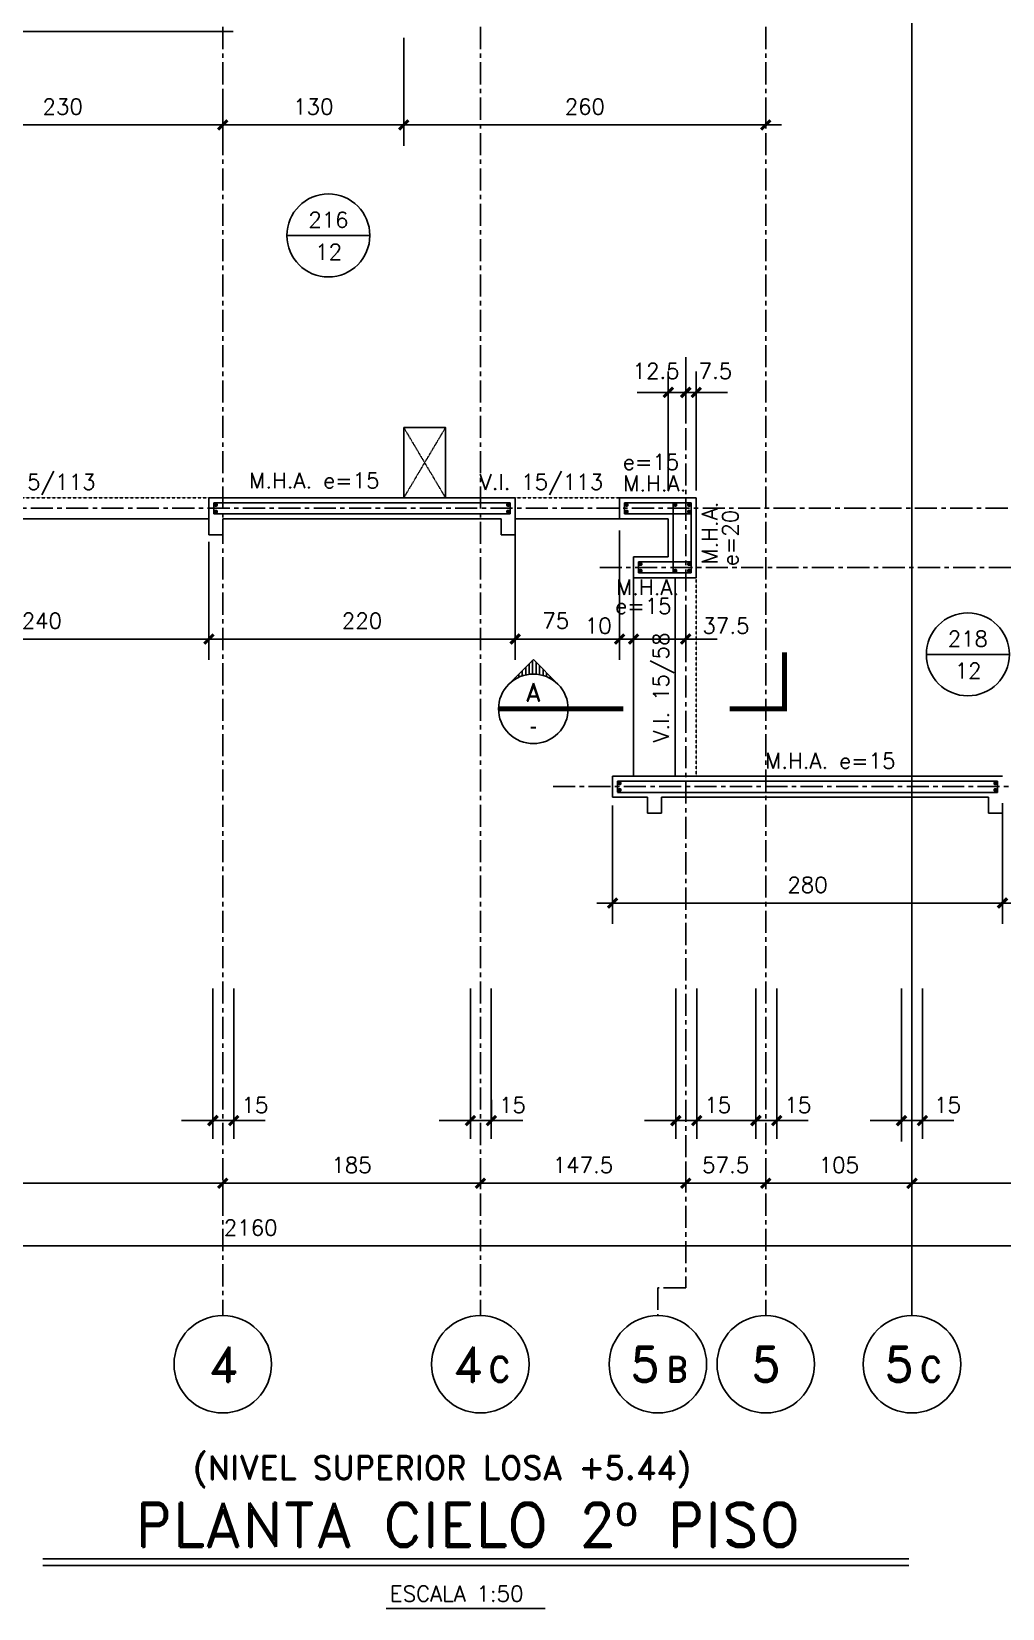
# Model space of a CAD drawing. Header units: millimetres. Extents: x -656237 to -652202, y 83238 to 86298.
# Drawn here: x -654922 to -654225, y 83238 to 84371 of the extents above; entities that cross this region are included whole.
import ezdxf
from ezdxf.enums import TextEntityAlignment as Align

# ---------------------------------------------------------------- set-up
doc = ezdxf.new("R2010")
doc.units = ezdxf.units.MM
doc.header["$LTSCALE"] = 0.5
for name, pattern in [('CENTER', [50.8, 31.75, -6.35, 6.35, -6.35]), ('DASHDOT', [1, 0.5, -0.25, 0, -0.25]), ('DASHED', [0.75, 0.5, -0.25])]:
    doc.linetypes.add(name, pattern=pattern)
for name, color, linetype in [('A-LINEA 015', 6, 'Continuous'), ('BORDE DE LOSAS', 3, 'Continuous'), ('CONTORNOS', 3, 'Continuous'), ('COTAS', 5, 'Continuous'), ('Cotas2', 1, 'Continuous'), ('EJES', 1, 'CENTER'), ('MALLA', 1, 'Continuous'), ('MUROS', 5, 'Continuous'), ('SEGMENTOS1', 2, 'DASHED'), ('TEXTOS1', 9, 'Continuous'), ('textos2', 2, 'Continuous'), ('VANOS', 8, 'DASHDOT'), ('VIGAS', 3, 'Continuous')]:
    doc.layers.add(name, color=color, linetype=linetype)
doc.styles.add('ROMAND', font='romand')
doc.styles.add('ROMANS', font='romans')
doc.styles.add('SIETE50', font='ROMAND.SHX', dxfattribs={"height": 31.5})
doc.styles.get("Standard").update_dxf_attribs({"font": 'techl___.ttf'})
doc.dimstyles.new('ING-50', dxfattribs={"dimscale": 5, "dimtxt": 2.25, "dimasz": 2.25, "dimexe": 3, "dimexo": 0, "dimgap": 1.5, "dimtad": 1, "dimdec": 1, "dimzin": 12, "dimdsep": 46, "dimtxsty": 'ROMANS', "dimblk1": 'TICK1', "dimblk2": 'TICK1', "dimsah": 1, "dimcen": 0.09, "dimclrd": 2, "dimclre": 1, "dimclrt": 3, "dimadec": 1, "dimazin": 3, "dimtfac": 1, "dimtdec": 1, "dimtix": 1, "dimtmove": 2, "dimatfit": 3, "dimfxl": 3, "dimtolj": 1, "dimtzin": 12, "dimarcsym": 0})

# ---------------------------------------------------------------- blocks, each defined once
blk = doc.blocks.new('EJE-1')
at = {"color": 3, "linetype": 'Continuous'}
blk.add_circle((0, 0), 35, dxfattribs=at)
at = {"color": 5, "linetype": 'Continuous', "style": 'ROMAND'}
blk.add_attdef('0', text='', height=25, dxfattribs=at).set_placement((0.2, 0), align=Align.MIDDLE)
blk = doc.blocks.new('eje-3')
at = {"color": 3, "linetype": 'Continuous'}
blk.add_circle((0, 0), 35, dxfattribs=at)
at = {"color": 5, "linetype": 'Continuous', "style": 'ROMAND'}
for height, p in [(25, (-9.2, 0)), (18, (13.7, -3.6))]:
    blk.add_attdef('0', text='', height=height, dxfattribs=at).set_placement(p, align=Align.MIDDLE)
blk = doc.blocks.new('TICK1')
at = {"color": 2}
for points in [[(0, 0), (-1, 0)], [(0, 0), (1, 0)]]:
    blk.add_lwpolyline(points, dxfattribs=at)
at = {"color": 2, "const_width": 0.2}
blk.add_lwpolyline([(-0.3, -0.3), (0.3, 0.3)], dxfattribs=at)
blk = doc.blocks.new('*D25')
at = {"layer": 'COTAS', "color": 1, "lineweight": -2}
for p, q in [((-654791.8, 83588.3), (-654791.8, 83603.3)), ((-654776.8, 83588.3), (-654776.8, 83603.3))]:
    blk.add_line(p, q, dxfattribs=at)
at = {"layer": 'COTAS', "color": 2, "lineweight": -2}
for p, q in [((-654803.1, 83588.3), (-654814.3, 83588.3)), ((-654791.8, 83588.3), (-654776.8, 83588.3)), ((-654765.6, 83588.3), (-654754.3, 83588.3))]:
    blk.add_line(p, q, dxfattribs=at)
at = {"layer": 'Defpoints', "color": 0}
for p in [(-654791.8, 83588.3), (-654776.8, 83588.3), (-654776.8, 83588.3)]:
    blk.add_point(p, dxfattribs=at)
at = {"layer": 'COTAS', "color": 2, "lineweight": -2, "xscale": 11.25, "yscale": 11.25, "zscale": 11.25}
blk.add_blockref('TICK1', (-654791.8, 83588.3), dxfattribs=at)
at = {"layer": 'COTAS', "color": 2, "lineweight": -2, "xscale": 11.25, "yscale": 11.25, "zscale": 11.25, "rotation": 180}
blk.add_blockref('TICK1', (-654776.8, 83588.3), dxfattribs=at)
at = {"layer": 'COTAS', "color": 3, "insert": (-654761.6, 83599.5), "char_height": 11.25, "attachment_point": 5, "style": 'ROMANS'}
blk.add_mtext('\\A1;15', dxfattribs=at)
blk = doc.blocks.new('*D28')
at = {"layer": 'COTAS', "color": 1, "lineweight": -2}
for p, q in [((-654452.2, 83543.3), (-654452.2, 83558.3)), ((-654394.7, 83543.3), (-654394.7, 83558.3))]:
    blk.add_line(p, q, dxfattribs=at)
at = {"layer": 'COTAS', "color": 2, "lineweight": -2}
blk.add_line((-654441, 83543.3), (-654406, 83543.3), dxfattribs=at)
at = {"layer": 'Defpoints', "color": 0}
for p in [(-654452.2, 83543.3), (-654394.7, 83543.3), (-654394.7, 83543.3)]:
    blk.add_point(p, dxfattribs=at)
at = {"layer": 'COTAS', "color": 2, "lineweight": -2, "xscale": 11.25, "yscale": 11.25, "zscale": 11.25, "rotation": 180}
blk.add_blockref('TICK1', (-654452.2, 83543.3), dxfattribs=at)
at = {"layer": 'COTAS', "color": 2, "lineweight": -2, "xscale": 11.25, "yscale": 11.25, "zscale": 11.25}
blk.add_blockref('TICK1', (-654394.7, 83543.3), dxfattribs=at)
at = {"layer": 'COTAS', "color": 3, "insert": (-654423.5, 83556.4), "char_height": 11.25, "attachment_point": 5, "style": 'ROMANS'}
blk.add_mtext('\\A1;57.5', dxfattribs=at)
blk = doc.blocks.new('*D30')
at = {"layer": 'COTAS', "color": 1, "lineweight": -2}
for p, q in [((-655844.7, 83498.3), (-655844.7, 83513.3)), ((-653684.7, 83498.3), (-653684.7, 83483.3))]:
    blk.add_line(p, q, dxfattribs=at)
at = {"layer": 'COTAS', "color": 2, "lineweight": -2}
blk.add_line((-655833.5, 83498.3), (-653696, 83498.3), dxfattribs=at)
at = {"layer": 'Defpoints', "color": 0}
for p in [(-655844.7, 83498.3), (-653684.7, 83498.3), (-653684.7, 83498.3)]:
    blk.add_point(p, dxfattribs=at)
at = {"layer": 'COTAS', "color": 2, "lineweight": -2, "xscale": 11.25, "yscale": 11.25, "zscale": 11.25, "rotation": 180}
blk.add_blockref('TICK1', (-655844.7, 83498.3), dxfattribs=at)
at = {"layer": 'COTAS', "color": 2, "lineweight": -2, "xscale": 11.25, "yscale": 11.25, "zscale": 11.25}
blk.add_blockref('TICK1', (-653684.7, 83498.3), dxfattribs=at)
at = {"layer": 'COTAS', "color": 3, "insert": (-654764.7, 83511.4), "char_height": 11.25, "attachment_point": 5, "style": 'ROMANS'}
blk.add_mtext('\\A1;2160', dxfattribs=at)
blk = doc.blocks.new('*D51')
at = {"layer": 'COTAS', "color": 1, "lineweight": -2}
for p, q in [((-654606.8, 83588.3), (-654606.8, 83603.3)), ((-654591.8, 83588.3), (-654591.8, 83603.3))]:
    blk.add_line(p, q, dxfattribs=at)
at = {"layer": 'COTAS', "color": 2, "lineweight": -2}
for p, q in [((-654618.1, 83588.3), (-654629.3, 83588.3)), ((-654606.8, 83588.3), (-654591.8, 83588.3)), ((-654580.6, 83588.3), (-654569.3, 83588.3))]:
    blk.add_line(p, q, dxfattribs=at)
at = {"layer": 'Defpoints', "color": 0}
for p in [(-654606.8, 83588.3), (-654591.8, 83588.3), (-654591.8, 83588.3)]:
    blk.add_point(p, dxfattribs=at)
at = {"layer": 'COTAS', "color": 2, "lineweight": -2, "xscale": 11.25, "yscale": 11.25, "zscale": 11.25}
blk.add_blockref('TICK1', (-654606.8, 83588.3), dxfattribs=at)
at = {"layer": 'COTAS', "color": 2, "lineweight": -2, "xscale": 11.25, "yscale": 11.25, "zscale": 11.25, "rotation": 180}
blk.add_blockref('TICK1', (-654591.8, 83588.3), dxfattribs=at)
at = {"layer": 'COTAS', "color": 3, "insert": (-654576.6, 83599.5), "char_height": 11.25, "attachment_point": 5, "style": 'ROMANS'}
blk.add_mtext('\\A1;15', dxfattribs=at)
blk = doc.blocks.new('*D52')
at = {"layer": 'COTAS', "color": 1, "lineweight": -2}
for p, q in [((-654599.7, 83543.3), (-654599.7, 83558.3)), ((-654784.7, 83543.3), (-654784.7, 83528.3))]:
    blk.add_line(p, q, dxfattribs=at)
at = {"layer": 'COTAS', "color": 2, "lineweight": -2}
blk.add_line((-654611, 83543.3), (-654773.5, 83543.3), dxfattribs=at)
at = {"layer": 'Defpoints', "color": 0}
for p in [(-654784.7, 83543.3), (-654784.7, 83543.3), (-654599.7, 83543.3)]:
    blk.add_point(p, dxfattribs=at)
at = {"layer": 'COTAS', "color": 2, "lineweight": -2, "xscale": 11.25, "yscale": 11.25, "zscale": 11.25, "rotation": 180}
blk.add_blockref('TICK1', (-654784.7, 83543.3), dxfattribs=at)
at = {"layer": 'COTAS', "color": 2, "lineweight": -2, "xscale": 11.25, "yscale": 11.25, "zscale": 11.25}
blk.add_blockref('TICK1', (-654599.7, 83543.3), dxfattribs=at)
at = {"layer": 'COTAS', "color": 3, "insert": (-654692.2, 83556.4), "char_height": 11.25, "attachment_point": 5, "style": 'ROMANS'}
blk.add_mtext('\\A1;185', dxfattribs=at)
blk = doc.blocks.new('*D53')
at = {"layer": 'COTAS', "color": 1, "lineweight": -2}
for p, q in [((-654654.7, 84366.2), (-654654.7, 84288.7)), ((-654394.7, 84303.7), (-654394.7, 84318.7))]:
    blk.add_line(p, q, dxfattribs=at)
at = {"layer": 'COTAS', "color": 2, "lineweight": -2}
blk.add_line((-654406, 84303.7), (-654643.5, 84303.7), dxfattribs=at)
at = {"layer": 'Defpoints', "color": 0}
for p in [(-654654.7, 84366.2), (-654654.7, 84303.7), (-654394.7, 84303.7)]:
    blk.add_point(p, dxfattribs=at)
at = {"layer": 'COTAS', "color": 2, "lineweight": -2, "xscale": 11.25, "yscale": 11.25, "zscale": 11.25, "rotation": 180}
blk.add_blockref('TICK1', (-654654.7, 84303.7), dxfattribs=at)
at = {"layer": 'COTAS', "color": 2, "lineweight": -2, "xscale": 11.25, "yscale": 11.25, "zscale": 11.25}
blk.add_blockref('TICK1', (-654394.7, 84303.7), dxfattribs=at)
at = {"layer": 'COTAS', "color": 3, "insert": (-654524.7, 84316.8), "char_height": 11.25, "attachment_point": 5, "style": 'ROMANS'}
blk.add_mtext('\\A1;260', dxfattribs=at)
blk = doc.blocks.new('*D54')
at = {"layer": 'COTAS', "color": 1, "lineweight": -2}
for p, q in [((-654654.7, 84366.2), (-654654.7, 84288.7)), ((-654784.7, 84326.2), (-654784.7, 84288.7))]:
    blk.add_line(p, q, dxfattribs=at)
at = {"layer": 'COTAS', "color": 2, "lineweight": -2}
blk.add_line((-654773.5, 84303.7), (-654666, 84303.7), dxfattribs=at)
at = {"layer": 'Defpoints', "color": 0}
for p in [(-654654.7, 84366.2), (-654784.7, 84326.2), (-654654.7, 84303.7)]:
    blk.add_point(p, dxfattribs=at)
at = {"layer": 'COTAS', "color": 2, "lineweight": -2, "xscale": 11.25, "yscale": 11.25, "zscale": 11.25, "rotation": 180}
blk.add_blockref('TICK1', (-654784.7, 84303.7), dxfattribs=at)
at = {"layer": 'COTAS', "color": 2, "lineweight": -2, "xscale": 11.25, "yscale": 11.25, "zscale": 11.25}
blk.add_blockref('TICK1', (-654654.7, 84303.7), dxfattribs=at)
at = {"layer": 'COTAS', "color": 3, "insert": (-654719.7, 84316.8), "char_height": 11.25, "attachment_point": 5, "style": 'ROMANS'}
blk.add_mtext('\\A1;130', dxfattribs=at)
blk = doc.blocks.new('*D57')
at = {"layer": 'COTAS', "color": 1, "lineweight": -2}
for p, q in [((-654394.7, 83543.3), (-654394.7, 83558.3)), ((-654289.7, 83543.3), (-654289.7, 83558.3))]:
    blk.add_line(p, q, dxfattribs=at)
at = {"layer": 'COTAS', "color": 2, "lineweight": -2}
blk.add_line((-654301, 83543.3), (-654383.5, 83543.3), dxfattribs=at)
at = {"layer": 'Defpoints', "color": 0}
for p in [(-654394.7, 83543.3), (-654394.7, 83543.3), (-654289.7, 83543.3)]:
    blk.add_point(p, dxfattribs=at)
at = {"layer": 'COTAS', "color": 2, "lineweight": -2, "xscale": 11.25, "yscale": 11.25, "zscale": 11.25, "rotation": 180}
blk.add_blockref('TICK1', (-654394.7, 83543.3), dxfattribs=at)
at = {"layer": 'COTAS', "color": 2, "lineweight": -2, "xscale": 11.25, "yscale": 11.25, "zscale": 11.25}
blk.add_blockref('TICK1', (-654289.7, 83543.3), dxfattribs=at)
at = {"layer": 'COTAS', "color": 3, "insert": (-654342.2, 83556.4), "char_height": 11.25, "attachment_point": 5, "style": 'ROMANS'}
blk.add_mtext('\\A1;105', dxfattribs=at)
blk = doc.blocks.new('*D61')
at = {"layer": 'COTAS', "color": 1, "lineweight": -2}
for p, q in [((-654599.7, 83543.3), (-654599.7, 83558.3)), ((-654452.2, 83543.3), (-654452.2, 83558.3))]:
    blk.add_line(p, q, dxfattribs=at)
at = {"layer": 'COTAS', "color": 2, "lineweight": -2}
blk.add_line((-654463.5, 83543.3), (-654588.5, 83543.3), dxfattribs=at)
at = {"layer": 'Defpoints', "color": 0}
for p in [(-654599.7, 83543.3), (-654599.7, 83543.3), (-654452.2, 83543.3)]:
    blk.add_point(p, dxfattribs=at)
at = {"layer": 'COTAS', "color": 2, "lineweight": -2, "xscale": 11.25, "yscale": 11.25, "zscale": 11.25, "rotation": 180}
blk.add_blockref('TICK1', (-654599.7, 83543.3), dxfattribs=at)
at = {"layer": 'COTAS', "color": 2, "lineweight": -2, "xscale": 11.25, "yscale": 11.25, "zscale": 11.25}
blk.add_blockref('TICK1', (-654452.2, 83543.3), dxfattribs=at)
at = {"layer": 'COTAS', "color": 3, "insert": (-654526, 83556.4), "char_height": 11.25, "attachment_point": 5, "style": 'ROMANS'}
blk.add_mtext('\\A1;147.5', dxfattribs=at)
blk = doc.blocks.new('*D92')
at = {"layer": 'COTAS', "color": 1, "lineweight": -2, "ltscale": 0.5}
for p, q in [((-654224.7, 83816.3), (-654224.7, 83729.6)), ((-654504.7, 83814.6), (-654504.7, 83729.6))]:
    blk.add_line(p, q, dxfattribs=at)
at = {"layer": 'COTAS', "color": 2, "lineweight": -2, "ltscale": 0.5}
blk.add_line((-654493.5, 83744.6), (-654236, 83744.6), dxfattribs=at)
at = {"layer": 'Defpoints', "color": 0, "ltscale": 0.5}
for p in [(-654224.7, 83816.3), (-654504.7, 83814.6), (-654224.7, 83744.6)]:
    blk.add_point(p, dxfattribs=at)
at = {"layer": 'COTAS', "color": 2, "lineweight": -2, "ltscale": 0.5, "xscale": 11.25, "yscale": 11.25, "zscale": 11.25, "rotation": 180}
blk.add_blockref('TICK1', (-654504.7, 83744.6), dxfattribs=at)
at = {"layer": 'COTAS', "color": 2, "lineweight": -2, "ltscale": 0.5, "xscale": 11.25, "yscale": 11.25, "zscale": 11.25}
blk.add_blockref('TICK1', (-654224.7, 83744.6), dxfattribs=at)
at = {"layer": 'COTAS', "color": 3, "ltscale": 0.5, "insert": (-654364.7, 83757.7), "char_height": 11.25, "attachment_point": 5, "style": 'ROMANS'}
blk.add_mtext('\\A1;280', dxfattribs=at)
blk = doc.blocks.new('*D93')
at = {"layer": 'COTAS', "color": 1, "lineweight": -2, "ltscale": 0.5}
for p, q in [((-654224.7, 83816.3), (-654224.7, 83729.6)), ((-654114.7, 83762.2), (-654114.7, 83729.6))]:
    blk.add_line(p, q, dxfattribs=at)
at = {"layer": 'COTAS', "color": 2, "lineweight": -2, "ltscale": 0.5}
blk.add_line((-654126, 83744.6), (-654213.5, 83744.6), dxfattribs=at)
at = {"layer": 'Defpoints', "color": 0, "ltscale": 0.5}
for p in [(-654224.7, 83816.3), (-654114.7, 83762.2), (-654224.7, 83744.6)]:
    blk.add_point(p, dxfattribs=at)
at = {"layer": 'COTAS', "color": 2, "lineweight": -2, "ltscale": 0.5, "xscale": 11.25, "yscale": 11.25, "zscale": 11.25, "rotation": 180}
blk.add_blockref('TICK1', (-654224.7, 83744.6), dxfattribs=at)
at = {"layer": 'COTAS', "color": 2, "lineweight": -2, "ltscale": 0.5, "xscale": 11.25, "yscale": 11.25, "zscale": 11.25}
blk.add_blockref('TICK1', (-654114.7, 83744.6), dxfattribs=at)
at = {"layer": 'COTAS', "color": 3, "ltscale": 0.5, "insert": (-654169.7, 83757.7), "char_height": 11.25, "attachment_point": 5, "style": 'ROMANS'}
blk.add_mtext('\\A1;110', dxfattribs=at)
blk = doc.blocks.new('*D101')
at = {"layer": 'COTAS', "color": 1, "lineweight": -2, "ltscale": 0.5}
for p, q in [((-654574.7, 84012.7), (-654574.7, 83919.3)), ((-654499.7, 84001.9), (-654499.7, 83919.3))]:
    blk.add_line(p, q, dxfattribs=at)
at = {"layer": 'COTAS', "color": 2, "lineweight": -2, "ltscale": 0.5}
blk.add_line((-654511, 83934.3), (-654563.5, 83934.3), dxfattribs=at)
at = {"layer": 'Defpoints', "color": 0, "ltscale": 0.5}
for p in [(-654574.7, 84012.7), (-654499.7, 84001.9), (-654574.7, 83934.3)]:
    blk.add_point(p, dxfattribs=at)
at = {"layer": 'COTAS', "color": 2, "lineweight": -2, "ltscale": 0.5, "xscale": 11.25, "yscale": 11.25, "zscale": 11.25, "rotation": 180}
blk.add_blockref('TICK1', (-654574.7, 83934.3), dxfattribs=at)
at = {"layer": 'COTAS', "color": 2, "lineweight": -2, "ltscale": 0.5, "xscale": 11.25, "yscale": 11.25, "zscale": 11.25}
blk.add_blockref('TICK1', (-654499.7, 83934.3), dxfattribs=at)
at = {"layer": 'COTAS', "color": 3, "ltscale": 0.5, "insert": (-654545.6, 83947.4), "char_height": 11.25, "attachment_point": 5, "style": 'ROMANS'}
blk.add_mtext('\\A1;75', dxfattribs=at)
blk = doc.blocks.new('*D102')
at = {"layer": 'COTAS', "color": 1, "lineweight": -2, "ltscale": 0.5}
for p, q in [((-654574.7, 84012.7), (-654574.7, 83919.3)), ((-654794.7, 84001.4), (-654794.7, 83919.3))]:
    blk.add_line(p, q, dxfattribs=at)
at = {"layer": 'COTAS', "color": 2, "lineweight": -2, "ltscale": 0.5}
blk.add_line((-654783.5, 83934.3), (-654586, 83934.3), dxfattribs=at)
at = {"layer": 'Defpoints', "color": 0, "ltscale": 0.5}
for p in [(-654574.7, 84012.7), (-654794.7, 84001.4), (-654574.7, 83934.3)]:
    blk.add_point(p, dxfattribs=at)
at = {"layer": 'COTAS', "color": 2, "lineweight": -2, "ltscale": 0.5, "xscale": 11.25, "yscale": 11.25, "zscale": 11.25, "rotation": 180}
blk.add_blockref('TICK1', (-654794.7, 83934.3), dxfattribs=at)
at = {"layer": 'COTAS', "color": 2, "lineweight": -2, "ltscale": 0.5, "xscale": 11.25, "yscale": 11.25, "zscale": 11.25}
blk.add_blockref('TICK1', (-654574.7, 83934.3), dxfattribs=at)
at = {"layer": 'COTAS', "color": 3, "ltscale": 0.5, "insert": (-654684.7, 83947.4), "char_height": 11.25, "attachment_point": 5, "style": 'ROMANS'}
blk.add_mtext('\\A1;220', dxfattribs=at)
blk = doc.blocks.new('*D98')
at = {"layer": 'COTAS', "color": 1, "lineweight": -2, "ltscale": 0.5}
for p, q in [((-655034.7, 84004.2), (-655034.7, 83919.3)), ((-654794.7, 84004.2), (-654794.7, 83919.3))]:
    blk.add_line(p, q, dxfattribs=at)
at = {"layer": 'COTAS', "color": 2, "lineweight": -2, "ltscale": 0.5}
blk.add_line((-655023.5, 83934.3), (-654806, 83934.3), dxfattribs=at)
at = {"layer": 'Defpoints', "color": 0, "ltscale": 0.5}
for p in [(-655034.7, 84004.2), (-654794.7, 84004.2), (-654794.7, 83934.3)]:
    blk.add_point(p, dxfattribs=at)
at = {"layer": 'COTAS', "color": 2, "lineweight": -2, "ltscale": 0.5, "xscale": 11.25, "yscale": 11.25, "zscale": 11.25, "rotation": 180}
blk.add_blockref('TICK1', (-655034.7, 83934.3), dxfattribs=at)
at = {"layer": 'COTAS', "color": 2, "lineweight": -2, "ltscale": 0.5, "xscale": 11.25, "yscale": 11.25, "zscale": 11.25}
blk.add_blockref('TICK1', (-654794.7, 83934.3), dxfattribs=at)
at = {"layer": 'COTAS', "color": 3, "ltscale": 0.5, "insert": (-654914.7, 83947.4), "char_height": 11.25, "attachment_point": 5, "style": 'ROMANS'}
blk.add_mtext('\\A1;240', dxfattribs=at)
blk = doc.blocks.new('*D99')
at = {"layer": 'COTAS', "color": 1, "lineweight": -2, "ltscale": 0.5}
for p, q in [((-654499.7, 84012.3), (-654499.7, 83919.3)), ((-654489.7, 83952.6), (-654489.7, 83919.3))]:
    blk.add_line(p, q, dxfattribs=at)
at = {"layer": 'COTAS', "color": 2, "lineweight": -2, "ltscale": 0.5}
for p, q in [((-654511, 83934.3), (-654522.2, 83934.3)), ((-654499.7, 83934.3), (-654489.7, 83934.3)), ((-654478.5, 83934.3), (-654467.2, 83934.3))]:
    blk.add_line(p, q, dxfattribs=at)
at = {"layer": 'Defpoints', "color": 0, "ltscale": 0.5}
for p in [(-654499.7, 84012.3), (-654489.7, 83952.6), (-654489.7, 83934.3)]:
    blk.add_point(p, dxfattribs=at)
at = {"layer": 'COTAS', "color": 2, "lineweight": -2, "ltscale": 0.5, "xscale": 11.25, "yscale": 11.25, "zscale": 11.25}
blk.add_blockref('TICK1', (-654499.7, 83934.3), dxfattribs=at)
at = {"layer": 'COTAS', "color": 2, "lineweight": -2, "ltscale": 0.5, "xscale": 11.25, "yscale": 11.25, "zscale": 11.25, "rotation": 180}
blk.add_blockref('TICK1', (-654489.7, 83934.3), dxfattribs=at)
at = {"layer": 'COTAS', "color": 3, "ltscale": 0.5, "insert": (-654515, 83943.8), "char_height": 11.25, "attachment_point": 5, "style": 'ROMANS'}
blk.add_mtext('\\A1;10', dxfattribs=at)
blk = doc.blocks.new('*D128')
at = {"layer": 'COTAS', "color": 1, "lineweight": -2, "ltscale": 0.5}
for p, q in [((-654489.7, 83952.6), (-654489.7, 83919.3)), ((-654452.2, 83947.4), (-654452.2, 83919.3))]:
    blk.add_line(p, q, dxfattribs=at)
at = {"layer": 'COTAS', "color": 2, "lineweight": -2, "ltscale": 0.5}
for p, q in [((-654501, 83934.3), (-654512.2, 83934.3)), ((-654489.7, 83934.3), (-654452.2, 83934.3)), ((-654441, 83934.3), (-654429.7, 83934.3))]:
    blk.add_line(p, q, dxfattribs=at)
at = {"layer": 'Defpoints', "color": 0, "ltscale": 0.5}
for p in [(-654489.7, 83952.6), (-654452.2, 83947.4), (-654452.2, 83934.3)]:
    blk.add_point(p, dxfattribs=at)
at = {"layer": 'COTAS', "color": 2, "lineweight": -2, "ltscale": 0.5, "xscale": 11.25, "yscale": 11.25, "zscale": 11.25}
blk.add_blockref('TICK1', (-654489.7, 83934.3), dxfattribs=at)
at = {"layer": 'COTAS', "color": 2, "lineweight": -2, "ltscale": 0.5, "xscale": 11.25, "yscale": 11.25, "zscale": 11.25, "rotation": 180}
blk.add_blockref('TICK1', (-654452.2, 83934.3), dxfattribs=at)
at = {"layer": 'COTAS', "color": 3, "ltscale": 0.5, "insert": (-654423.3, 83943.8), "char_height": 11.25, "attachment_point": 5, "style": 'ROMANS'}
blk.add_mtext('\\A1;37.5', dxfattribs=at)
blk = doc.blocks.new('*D129')
at = {"layer": 'COTAS', "color": 1, "lineweight": -2}
for p, q in [((-654459.3, 83588.3), (-654459.3, 83603.3)), ((-654444.3, 83588.3), (-654444.3, 83603.3))]:
    blk.add_line(p, q, dxfattribs=at)
at = {"layer": 'COTAS', "color": 2, "lineweight": -2}
for p, q in [((-654470.6, 83588.3), (-654481.8, 83588.3)), ((-654459.3, 83588.3), (-654444.3, 83588.3)), ((-654433.1, 83588.3), (-654421.8, 83588.3))]:
    blk.add_line(p, q, dxfattribs=at)
at = {"layer": 'Defpoints', "color": 0}
for p in [(-654459.3, 83588.3), (-654444.3, 83588.3), (-654444.3, 83588.3)]:
    blk.add_point(p, dxfattribs=at)
at = {"layer": 'COTAS', "color": 2, "lineweight": -2, "xscale": 11.25, "yscale": 11.25, "zscale": 11.25}
blk.add_blockref('TICK1', (-654459.3, 83588.3), dxfattribs=at)
at = {"layer": 'COTAS', "color": 2, "lineweight": -2, "xscale": 11.25, "yscale": 11.25, "zscale": 11.25, "rotation": 180}
blk.add_blockref('TICK1', (-654444.3, 83588.3), dxfattribs=at)
at = {"layer": 'COTAS', "color": 3, "insert": (-654429.1, 83599.5), "char_height": 11.25, "attachment_point": 5, "style": 'ROMANS'}
blk.add_mtext('\\A1;15', dxfattribs=at)
blk = doc.blocks.new('*D130')
at = {"layer": 'COTAS', "color": 1, "lineweight": -2}
for p, q in [((-654401.8, 83588.3), (-654401.8, 83603.3)), ((-654386.8, 83588.3), (-654386.8, 83603.3))]:
    blk.add_line(p, q, dxfattribs=at)
at = {"layer": 'COTAS', "color": 2, "lineweight": -2}
for p, q in [((-654413.1, 83588.3), (-654424.3, 83588.3)), ((-654401.8, 83588.3), (-654386.8, 83588.3)), ((-654375.6, 83588.3), (-654364.3, 83588.3))]:
    blk.add_line(p, q, dxfattribs=at)
at = {"layer": 'Defpoints', "color": 0}
for p in [(-654401.8, 83588.3), (-654386.8, 83588.3), (-654386.8, 83588.3)]:
    blk.add_point(p, dxfattribs=at)
at = {"layer": 'COTAS', "color": 2, "lineweight": -2, "xscale": 11.25, "yscale": 11.25, "zscale": 11.25}
blk.add_blockref('TICK1', (-654401.8, 83588.3), dxfattribs=at)
at = {"layer": 'COTAS', "color": 2, "lineweight": -2, "xscale": 11.25, "yscale": 11.25, "zscale": 11.25, "rotation": 180}
blk.add_blockref('TICK1', (-654386.8, 83588.3), dxfattribs=at)
at = {"layer": 'COTAS', "color": 3, "insert": (-654371.6, 83599.5), "char_height": 11.25, "attachment_point": 5, "style": 'ROMANS'}
blk.add_mtext('\\A1;15', dxfattribs=at)
blk = doc.blocks.new('losa-ne')
at = {"color": 5, "linetype": 'Continuous'}
blk.add_line((-29.8, 0), (29.7, 0), dxfattribs=at)
at = {"color": 3, "linetype": 'Continuous'}
blk.add_circle((0, 0), 29.8, dxfattribs=at)
at = {"color": 3, "linetype": 'Continuous', "style": 'ROMANS'}
for tag, p in [('N%%DL', (0, 5.6)), ('ESP', (0.2, -17.4))]:
    blk.add_attdef(tag, text='', height=11.2, dxfattribs=at).set_placement(p, align=Align.CENTER)
blk = doc.blocks.new('*X155')
at = {"color": 0}
for p, q in [((2587.5, 1330.3), (2587.5, 1337.9)), ((2590, 1330.5), (2590, 1340.4)), ((2592.5, 1330.4), (2592.5, 1338.9)), ((2577.5, 1326.9), (2577.5, 1327.9)), ((2580, 1328.2), (2580, 1330.4)), ((2582.5, 1329.2), (2582.5, 1332.9)), ((2585, 1329.9), (2585, 1335.4)), ((2595, 1330.1), (2595, 1336.4)), ((2597.5, 1329.5), (2597.5, 1333.9)), ((2600, 1328.6), (2600, 1331.4)), ((2602.5, 1327.4), (2602.5, 1328.9)), ((2605, 1325.9), (2605, 1326.4)), ((2575, 1325.1), (2575, 1325.4)), ((2607.5, 1323.8), (2607.5, 1323.9))]:
    blk.add_line(p, q, dxfattribs=at)
blk = doc.blocks.new('corte3')
at = {"color": 2, "linetype": 'Continuous'}
for p, q in [((-17.7, 17.7), (0, 35.4)), ((0, 35.4), (17.7, 17.7))]:
    blk.add_line(p, q, dxfattribs=at)
at = {"color": 2, "linetype": 'Continuous', "const_width": 3.5}
blk.add_lwpolyline([(-25, 0), (64.6, 0)], dxfattribs=at)
at = {"color": 2, "linetype": 'Continuous'}
blk.add_arc((0, 0), 25, 45, 135, dxfattribs=at)
at = {"color": 1, "linetype": 'Continuous'}
blk.add_arc((0, 0), 25, 135, 45, dxfattribs=at)
at = {"color": 2, "linetype": 'Continuous'}
blk.add_blockref('*X155', (-2590.5, -1305.5), dxfattribs=at)
at = {"color": 3, "linetype": 'Continuous', "style": 'ROMAND'}
blk.add_attdef('A', text='', height=13, dxfattribs=at).set_placement((0, 12), align=Align.MIDDLE)
at = {"color": 3, "linetype": 'Continuous'}
blk.add_attdef('-', text='', height=13, dxfattribs=at).set_placement((0, -12), align=Align.MIDDLE)
blk = doc.blocks.new('corte9')
at = {"color": 2, "const_width": 3.51}
blk.add_lwpolyline([(0, 39.5), (0, 0), (40.5, 0)], dxfattribs=at)
blk = doc.blocks.new('*D158')
at = {"layer": 'COTAS', "color": 1, "lineweight": -2}
for p, q in [((-654289.7, 83543.3), (-654289.7, 83558.3)), ((-654114.7, 83543.3), (-654114.7, 83558.3))]:
    blk.add_line(p, q, dxfattribs=at)
at = {"layer": 'COTAS', "color": 2, "lineweight": -2}
blk.add_line((-654278.5, 83543.3), (-654126, 83543.3), dxfattribs=at)
at = {"layer": 'Defpoints', "color": 0}
for p in [(-654289.7, 83543.3), (-654114.7, 83543.3), (-654114.7, 83543.3)]:
    blk.add_point(p, dxfattribs=at)
at = {"layer": 'COTAS', "color": 2, "lineweight": -2, "xscale": 11.25, "yscale": 11.25, "zscale": 11.25, "rotation": 180}
blk.add_blockref('TICK1', (-654289.7, 83543.3), dxfattribs=at)
at = {"layer": 'COTAS', "color": 2, "lineweight": -2, "xscale": 11.25, "yscale": 11.25, "zscale": 11.25}
blk.add_blockref('TICK1', (-654114.7, 83543.3), dxfattribs=at)
at = {"layer": 'COTAS', "color": 3, "insert": (-654202.2, 83556.4), "char_height": 11.25, "attachment_point": 5, "style": 'ROMANS'}
blk.add_mtext('\\A1;175', dxfattribs=at)
blk = doc.blocks.new('*D159')
at = {"layer": 'COTAS', "color": 1, "lineweight": -2}
for p, q in [((-654282.2, 83588.3), (-654282.2, 83603.3)), ((-654297.2, 83588.3), (-654297.2, 83573.3))]:
    blk.add_line(p, q, dxfattribs=at)
at = {"layer": 'COTAS', "color": 2, "lineweight": -2}
for p, q in [((-654308.5, 83588.3), (-654319.7, 83588.3)), ((-654297.2, 83588.3), (-654282.2, 83588.3)), ((-654271, 83588.3), (-654259.7, 83588.3))]:
    blk.add_line(p, q, dxfattribs=at)
at = {"layer": 'Defpoints', "color": 0}
for p in [(-654297.2, 83588.3), (-654282.2, 83588.3), (-654282.2, 83588.3)]:
    blk.add_point(p, dxfattribs=at)
at = {"layer": 'COTAS', "color": 2, "lineweight": -2, "xscale": 11.25, "yscale": 11.25, "zscale": 11.25}
blk.add_blockref('TICK1', (-654297.2, 83588.3), dxfattribs=at)
at = {"layer": 'COTAS', "color": 2, "lineweight": -2, "xscale": 11.25, "yscale": 11.25, "zscale": 11.25, "rotation": 180}
blk.add_blockref('TICK1', (-654282.2, 83588.3), dxfattribs=at)
at = {"layer": 'COTAS', "color": 3, "insert": (-654264.1, 83599.5), "char_height": 11.25, "attachment_point": 5, "style": 'ROMANS'}
blk.add_mtext('\\A1;15', dxfattribs=at)
blk = doc.blocks.new('*D200')
at = {"layer": 'COTAS', "color": 1, "lineweight": -2}
for p, q in [((-655464.7, 83543.3), (-655464.7, 83558.3)), ((-654784.7, 83543.3), (-654784.7, 83528.3))]:
    blk.add_line(p, q, dxfattribs=at)
at = {"layer": 'COTAS', "color": 2, "lineweight": -2}
blk.add_line((-655453.5, 83543.3), (-654796, 83543.3), dxfattribs=at)
at = {"layer": 'Defpoints', "color": 0}
for p in [(-655464.7, 83543.3), (-654784.7, 83543.3), (-654784.7, 83543.3)]:
    blk.add_point(p, dxfattribs=at)
at = {"layer": 'COTAS', "color": 2, "lineweight": -2, "xscale": 11.25, "yscale": 11.25, "zscale": 11.25, "rotation": 180}
blk.add_blockref('TICK1', (-655464.7, 83543.3), dxfattribs=at)
at = {"layer": 'COTAS', "color": 2, "lineweight": -2, "xscale": 11.25, "yscale": 11.25, "zscale": 11.25}
blk.add_blockref('TICK1', (-654784.7, 83543.3), dxfattribs=at)
at = {"layer": 'COTAS', "color": 3, "insert": (-655124.7, 83556.4), "char_height": 11.25, "attachment_point": 5, "style": 'ROMANS'}
blk.add_mtext('\\A1;680', dxfattribs=at)
blk = doc.blocks.new('*D217')
at = {"layer": 'COTAS', "color": 1, "lineweight": -2, "ltscale": 0.5}
for p, q in [((-654452.2, 84090.1), (-654452.2, 84126.5)), ((-654444.7, 84041), (-654444.7, 84126.5))]:
    blk.add_line(p, q, dxfattribs=at)
at = {"layer": 'COTAS', "color": 2, "lineweight": -2, "ltscale": 0.5}
for p, q in [((-654463.5, 84111.5), (-654474.7, 84111.5)), ((-654444.7, 84111.5), (-654452.2, 84111.5)), ((-654433.5, 84111.5), (-654422.2, 84111.5))]:
    blk.add_line(p, q, dxfattribs=at)
at = {"layer": 'Defpoints', "color": 0, "ltscale": 0.5}
for p in [(-654452.2, 84111.5), (-654452.2, 84090.1), (-654444.7, 84041)]:
    blk.add_point(p, dxfattribs=at)
at = {"layer": 'COTAS', "color": 2, "lineweight": -2, "ltscale": 0.5, "xscale": 11.25, "yscale": 11.25, "zscale": 11.25}
blk.add_blockref('TICK1', (-654452.2, 84111.5), dxfattribs=at)
at = {"layer": 'COTAS', "color": 2, "lineweight": -2, "ltscale": 0.5, "xscale": 11.25, "yscale": 11.25, "zscale": 11.25, "rotation": 180}
blk.add_blockref('TICK1', (-654444.7, 84111.5), dxfattribs=at)
at = {"layer": 'COTAS', "color": 3, "ltscale": 0.5, "insert": (-654430.9, 84126.9), "char_height": 11.25, "attachment_point": 5, "style": 'ROMANS'}
blk.add_mtext('\\A1;7.5', dxfattribs=at)
blk = doc.blocks.new('*D218')
at = {"layer": 'COTAS', "color": 1, "lineweight": -2, "ltscale": 0.5}
for p, q in [((-654464.7, 84041), (-654464.7, 84126.5)), ((-654452.2, 84090.1), (-654452.2, 84126.5))]:
    blk.add_line(p, q, dxfattribs=at)
at = {"layer": 'COTAS', "color": 2, "lineweight": -2, "ltscale": 0.5}
for p, q in [((-654476, 84111.5), (-654487.2, 84111.5)), ((-654464.7, 84111.5), (-654452.2, 84111.5)), ((-654441, 84111.5), (-654429.7, 84111.5))]:
    blk.add_line(p, q, dxfattribs=at)
at = {"layer": 'Defpoints', "color": 0, "ltscale": 0.5}
for p in [(-654452.2, 84111.5), (-654452.2, 84090.1), (-654464.7, 84041)]:
    blk.add_point(p, dxfattribs=at)
at = {"layer": 'COTAS', "color": 2, "lineweight": -2, "ltscale": 0.5, "xscale": 11.25, "yscale": 11.25, "zscale": 11.25}
blk.add_blockref('TICK1', (-654464.7, 84111.5), dxfattribs=at)
at = {"layer": 'COTAS', "color": 2, "lineweight": -2, "ltscale": 0.5, "xscale": 11.25, "yscale": 11.25, "zscale": 11.25, "rotation": 180}
blk.add_blockref('TICK1', (-654452.2, 84111.5), dxfattribs=at)
at = {"layer": 'COTAS', "color": 3, "ltscale": 0.5, "insert": (-654473.5, 84126.9), "char_height": 11.25, "attachment_point": 5, "style": 'ROMANS'}
blk.add_mtext('\\A1;12.5', dxfattribs=at)
blk = doc.blocks.new('*D246')
at = {"layer": 'COTAS', "color": 1, "lineweight": -2}
for p, q in [((-655014.7, 84303.7), (-655014.7, 84318.7)), ((-654784.7, 84303.7), (-654784.7, 84288.7))]:
    blk.add_line(p, q, dxfattribs=at)
at = {"layer": 'COTAS', "color": 2, "lineweight": -2}
blk.add_line((-655003.5, 84303.7), (-654796, 84303.7), dxfattribs=at)
at = {"layer": 'Defpoints', "color": 0}
for p in [(-655014.7, 84303.7), (-654784.7, 84303.7), (-654784.7, 84303.7)]:
    blk.add_point(p, dxfattribs=at)
at = {"layer": 'COTAS', "color": 2, "lineweight": -2, "xscale": 11.25, "yscale": 11.25, "zscale": 11.25, "rotation": 180}
blk.add_blockref('TICK1', (-655014.7, 84303.7), dxfattribs=at)
at = {"layer": 'COTAS', "color": 2, "lineweight": -2, "xscale": 11.25, "yscale": 11.25, "zscale": 11.25}
blk.add_blockref('TICK1', (-654784.7, 84303.7), dxfattribs=at)
at = {"layer": 'COTAS', "color": 3, "insert": (-654899.7, 84316.8), "char_height": 11.25, "attachment_point": 5, "style": 'ROMANS'}
blk.add_mtext('\\A1;230', dxfattribs=at)

msp = doc.modelspace()

# ---------------------------------------------------------------- linework, layer by layer
at = {"color": 6}
for p, q in [((-654914.081, 83273.579), (-654291.87, 83273.579)), ((-654914.081, 83268.579), (-654291.87, 83268.579))]:
    msp.add_line(p, q, dxfattribs=at)
at = {"color": 3}
msp.add_line((-654667.279, 83237.814), (-654553.183, 83237.814), dxfattribs=at)
at = {"layer": 'BORDE DE LOSAS', "ltscale": 0.5}
msp.add_line((-654489.715, 83978.253), (-654489.715, 83835.753), dxfattribs=at)
at = {"layer": 'BORDE DE LOSAS', "ltscale": 0.2}
msp.add_lwpolyline([(-654654.715, 84086.253), (-654624.715, 84086.253), (-654624.715, 84035.753), (-654654.715, 84035.753)], close=True, dxfattribs=at)
at = {"layer": 'BORDE DE LOSAS', "ltscale": 0.5}
msp.add_lwpolyline([(-654459.715, 83835.753), (-654459.715, 83978.253)], dxfattribs=at)
at = {"layer": 'Cotas2'}
for p, q in [((-654791.84, 83683.253), (-654791.84, 83575.257)), ((-654776.84, 83683.253), (-654776.84, 83575.257)), ((-654606.84, 83683.253), (-654606.84, 83575.257)), ((-654591.84, 83683.253), (-654591.84, 83575.257)), ((-654459.34, 83683.253), (-654459.34, 83575.257)), ((-654444.34, 83683.253), (-654444.34, 83575.257)), ((-654401.84, 83683.253), (-654401.84, 83575.257)), ((-654386.84, 83683.253), (-654386.84, 83575.257)), ((-654297.215, 83683.253), (-654297.215, 83575.257)), ((-654282.215, 83683.253), (-654282.215, 83575.257))]:
    msp.add_line(p, q, dxfattribs=at)
at = {"layer": 'EJES'}
for p, q in [((-654784.715, 86228.253), (-654784.715, 83448.253)), ((-654599.715, 86228.253), (-654599.715, 83448.253)), ((-654394.715, 86228.253), (-654394.715, 83448.253)), ((-656167.215, 84028.253), (-653137.403, 84028.253)), ((-654513.999, 83985.753), (-653157.403, 83985.753)), ((-654547.463, 83828.253), (-653137.403, 83828.253))]:
    msp.add_line(p, q, dxfattribs=at)
msp.add_lwpolyline([(-654452.215, 84136.71), (-654452.215, 83468.253), (-654472.215, 83468.253), (-654472.215, 83448.253)], dxfattribs=at)
at = {"layer": 'MALLA', "ltscale": 0.5}
for p, q in [((-654289.715, 83448.253), (-654289.715, 84839.976)), ((-654791.215, 84032.253), (-654791.215, 84024.253)), ((-654578.215, 84032.253), (-654791.215, 84032.253)), ((-654578.215, 84024.253), (-654578.215, 84032.253)), ((-654496.215, 84032.253), (-654496.215, 84024.253)), ((-654448.215, 84032.253), (-654496.215, 84032.253)), ((-654461.215, 84032.253), (-654461.215, 83981.753)), ((-654448.215, 84024.253), (-654448.215, 84032.253)), ((-654448.215, 83981.753), (-654448.215, 84032.253)), ((-654791.215, 84024.253), (-654578.215, 84024.253)), ((-654496.215, 84024.253), (-654448.215, 84024.253)), ((-654486.215, 83989.753), (-654486.215, 83981.753)), ((-654448.215, 83989.753), (-654486.215, 83989.753)), ((-654448.215, 83981.753), (-654448.215, 83989.753)), ((-654486.215, 83981.753), (-654448.215, 83981.753)), ((-654461.215, 83981.753), (-654448.215, 83981.753)), ((-654501.215, 83832.253), (-654501.215, 83824.253)), ((-654228.215, 83832.253), (-654501.215, 83832.253)), ((-654228.215, 83824.05), (-654228.215, 83832.253)), ((-654501.215, 83824.05), (-654228.215, 83824.05))]:
    msp.add_line(p, q, dxfattribs=at)
at = {"layer": 'MALLA', "ltscale": 0.5, "const_width": 1.5}
for points in [[(-654790.374, 84030.662, 1), (-654788.874, 84030.662, 1)], [(-654580.556, 84030.662, 1), (-654579.056, 84030.662, 1)], [(-654495.374, 84030.662, 1), (-654493.874, 84030.662, 1)], [(-654460.374, 84030.708, 1), (-654458.874, 84030.708, 1)], [(-654450.556, 84030.662, 1), (-654449.056, 84030.662, 1)], [(-654790.374, 84025.844, 1), (-654788.874, 84025.844, 1)], [(-654580.556, 84025.844, 1), (-654579.056, 84025.844, 1)], [(-654495.374, 84025.844, 1), (-654493.874, 84025.844, 1)], [(-654450.556, 84025.844, 1), (-654449.056, 84025.844, 1)], [(-654485.374, 83988.162, 1), (-654483.874, 83988.162, 1)], [(-654485.374, 83983.344, 1), (-654483.874, 83983.344, 1)], [(-654460.374, 83983.344, 1), (-654458.874, 83983.344, 1)], [(-654450.556, 83988.162, 1), (-654449.056, 83988.162, 1)], [(-654450.556, 83983.344, 1), (-654449.056, 83983.344, 1)], [(-654450.556, 83983.344, 1), (-654449.056, 83983.344, 1)], [(-654500.374, 83830.662, 1), (-654498.874, 83830.662, 1)], [(-654500.374, 83825.844, 1), (-654498.874, 83825.844, 1)], [(-654230.556, 83830.662, 1), (-654229.056, 83830.662, 1)], [(-654230.556, 83825.844, 1), (-654229.056, 83825.844, 1)]]:
    msp.add_lwpolyline(points, format="xyb", close=True, dxfattribs=at)
at = {"layer": 'MUROS', "ltscale": 0.5}
for p, q in [((-655022.215, 84370.753), (-654777.215, 84370.753)), ((-654784.715, 84009.253), (-654784.715, 84020.753)), ((-654794.715, 84009.253), (-654784.715, 84009.253)), ((-654479.715, 83820.753), (-654479.715, 83809.253)), ((-654469.715, 83809.253), (-654469.715, 83820.753)), ((-654234.715, 83820.753), (-654234.715, 83809.253)), ((-654479.715, 83809.253), (-654469.715, 83809.253)), ((-654234.715, 83809.253), (-654224.715, 83809.253))]:
    msp.add_line(p, q, dxfattribs=at)
at = {"layer": 'MUROS'}
for p, q in [((-654794.715, 84009.253), (-654794.715, 84035.753)), ((-654574.715, 84035.753), (-654794.715, 84035.753)), ((-654574.715, 84009.253), (-654574.715, 84035.753)), ((-654499.715, 84020.753), (-654499.715, 84035.753)), ((-654444.715, 84035.753), (-654499.715, 84035.753)), ((-654444.715, 84035.753), (-654444.715, 83978.253)), ((-654584.715, 84020.753), (-654784.715, 84020.753)), ((-654464.715, 84020.753), (-654499.715, 84020.753)), ((-654464.715, 83993.253), (-654464.715, 84020.753)), ((-654489.715, 83978.253), (-654489.715, 83993.253)), ((-654489.715, 83993.253), (-654464.715, 83993.253)), ((-654444.715, 83978.253), (-654489.715, 83978.253)), ((-654224.715, 83835.753), (-654504.715, 83835.753)), ((-654504.715, 83835.753), (-654504.715, 83820.753)), ((-654504.715, 83820.753), (-654479.715, 83820.753)), ((-654469.715, 83820.753), (-654234.715, 83820.753))]:
    msp.add_line(p, q, dxfattribs=at)
at = {"layer": 'MUROS', "ltscale": 0.5}
msp.add_lwpolyline([(-654584.715, 84020.753), (-654584.715, 84009.253), (-654574.715, 84009.253)], dxfattribs=at)
at = {"layer": 'SEGMENTOS1', "ltscale": 0.5}
for p, q in [((-655034.715, 84035.753), (-654794.715, 84035.753)), ((-654574.715, 84035.753), (-654452.215, 84035.753)), ((-654499.715, 84020.753), (-654499.715, 84035.753))]:
    msp.add_line(p, q, dxfattribs=at)
msp.add_lwpolyline([(-654444.715, 83835.753), (-654444.715, 83978.253)], dxfattribs=at)
at = {"layer": 'VANOS', "ltscale": 0.5}
for p, q in [((-654654.715, 84086.253), (-654624.715, 84035.753)), ((-654624.715, 84086.253), (-654654.715, 84035.753))]:
    msp.add_line(p, q, dxfattribs=at)
at = {"layer": 'VIGAS', "ltscale": 0.5}
for p, q in [((-654794.715, 84020.753), (-655034.715, 84020.753)), ((-654574.715, 84020.753), (-654499.715, 84020.753))]:
    msp.add_line(p, q, dxfattribs=at)

# ---------------------------------------------------------------- block references
at = {"layer": 'A-LINEA 015', "ltscale": 0.5}
for p, values in [((-654784.715, 83413.253), {'0': '4'}), ((-654394.715, 83413.253), {'0': '5'})]:
    msp.add_blockref('EJE-1', p, dxfattribs=at).add_auto_attribs(values)
ref = msp.add_blockref('eje-3', (-654599.715, 83413.253), dxfattribs=at)
ref.add_attrib('0', '4', dxfattribs={"layer": '0', "color": 5, "linetype": 'Continuous', "height": 25, "style": 'ROMAND'}).set_placement((-654608.905, 83413.253), align=Align.MIDDLE)
ref.add_attrib('0', 'C', dxfattribs={"layer": '0', "color": 5, "linetype": 'Continuous', "height": 18, "style": 'ROMAND'}).set_placement((-654586.028, 83409.67), align=Align.MIDDLE)
ref = msp.add_blockref('eje-3', (-654472.215, 83413.253), dxfattribs=at)
ref.add_attrib('0', '5', dxfattribs={"layer": '0', "color": 5, "linetype": 'Continuous', "height": 25, "style": 'ROMAND'}).set_placement((-654481.405, 83413.253), align=Align.MIDDLE)
ref.add_attrib('0', 'B', dxfattribs={"layer": '0', "color": 5, "linetype": 'Continuous', "height": 18, "style": 'ROMAND'}).set_placement((-654458.528, 83409.67), align=Align.MIDDLE)
ref = msp.add_blockref('eje-3', (-654289.715, 83413.253), dxfattribs=at)
ref.add_attrib('0', '5', dxfattribs={"layer": '0', "color": 5, "linetype": 'Continuous', "height": 25, "style": 'ROMAND'}).set_placement((-654298.905, 83413.253), align=Align.MIDDLE)
ref.add_attrib('0', 'C', dxfattribs={"layer": '0', "color": 5, "linetype": 'Continuous', "height": 18, "style": 'ROMAND'}).set_placement((-654276.028, 83409.67), align=Align.MIDDLE)
at = {"layer": 'CONTORNOS', "ltscale": 0.5}
msp.add_blockref('corte3', (-654561.649, 83884.152), dxfattribs=at).add_auto_attribs({'-': '-', 'A': 'A'})
at = {"layer": 'CONTORNOS', "ltscale": 0.5, "rotation": 90}
msp.add_blockref('corte9', (-654381.257, 83884.152), dxfattribs=at)
at = {"layer": 'TEXTOS1', "ltscale": 0.5}
for p, values in [((-654708.874, 84224.254), {'N%%DL': '216', 'ESP': '12'}), ((-654249.569, 83923.282), {'N%%DL': '218', 'ESP': '12'})]:
    msp.add_blockref('losa-ne', p, dxfattribs=at).add_auto_attribs(values)

# ---------------------------------------------------------------- texts
at = {"color": 6, "style": 'SIETE50'}
msp.add_text('PLANTA CIELO 2º PISO', height=31.5, dxfattribs=at).set_placement((-654608.808, 83282.161), align=Align.CENTER)
at = {"color": 3, "style": 'ROMANS'}
msp.add_text('ESCALA 1:50', height=11.25, dxfattribs=at).set_placement((-654664.679, 83242.767))
at = {"layer": 'TEXTOS1', "style": 'ROMANS'}
for s, p in [('e=15', (-654477.135, 84055.904)), ('V.I. 15/113', (-654920.456, 84041.583)), ('M.H.A. e=15', (-654718.961, 84042.573)), ('V.I. 15/113', (-654555.903, 84041.583)), ('M.H.A.', (-654474.397, 84040.465)), ('M.H.A.', (-654479.542, 83965.935)), ('e=15', (-654482.609, 83952.333)), ('M.H.A. e=15', (-654348.358, 83841.188))]:
    msp.add_text(s, height=11.25, dxfattribs=at).set_placement(p, align=Align.CENTER)
for s, p in [('M.H.A.', (-654429.384, 84010.422)), ('e=20', (-654414.553, 84006.853)), ('V.I. 15/58', (-654464.339, 83899.404))]:
    msp.add_text(s, height=11.25, rotation=90, dxfattribs=at).set_placement(p, align=Align.CENTER)
at = {"layer": 'textos2', "color": 3, "style": 'ROMAND'}
msp.add_text('(NIVEL SUPERIOR LOSA +5.44)', height=17, dxfattribs=at).set_placement((-654627.16, 83330.467), align=Align.CENTER)

# ---------------------------------------------------------------- dimensions: what is measured, and where the dimension line sits
at = {"layer": 'COTAS'}
for base, p1, p2, angle, picture, middle in [((-654654.715, 84303.711), (-654784.715, 84326.211), (-654654.715, 84366.21), 180, '*D54', (-654719.715, 84316.836)), ((-654784.715, 83543.253), (-654599.715, 83543.253), (-654784.715, 83543.253), 180, '*D52', (-654692.215, 83556.378)), ((-654599.715, 83543.253), (-654452.215, 83543.253), (-654599.715, 83543.253), 180, '*D61', (-654525.965, 83556.378)), ((-654394.715, 83543.253), (-654289.715, 83543.253), (-654394.715, 83543.253), 180, '*D57', (-654342.215, 83556.378)), ((-654114.715, 83543.253), (-654289.715, 83543.253), (-654114.715, 83543.253), 0, '*D158', (-654202.215, 83556.378))]:
    dim = msp.add_linear_dim(base=base, p1=p1, p2=p2, angle=angle, dimstyle='ING-50', dxfattribs=at)
    dim.commit()
    dim.dimension.update_dxf_attribs({"geometry": picture, "text_midpoint": middle})
for base, p1, p2, picture, middle in [((-654654.715, 84303.711), (-654394.715, 84303.711), (-654654.715, 84366.21), '*D53', (-654524.715, 84316.836)), ((-654784.715, 84303.711), (-655014.715, 84303.711), (-654784.715, 84303.711), '*D246', (-654899.715, 84316.836)), ((-654784.715, 83543.253), (-655464.715, 83543.253), (-654784.715, 83543.253), '*D200', (-655124.715, 83556.378)), ((-654394.715, 83543.253), (-654452.215, 83543.253), (-654394.715, 83543.253), '*D28', (-654423.465, 83556.378)), ((-653684.715, 83498.253), (-655844.715, 83498.253), (-653684.715, 83498.253), '*D30', (-654764.715, 83511.378))]:
    dim = msp.add_linear_dim(base=base, p1=p1, p2=p2, dimstyle='ING-50', dxfattribs=at)
    dim.commit()
    dim.dimension.update_dxf_attribs({"geometry": picture, "text_midpoint": middle})
at = {"layer": 'COTAS', "ltscale": 0.5}
for base, p1, p2, picture, middle in [((-654452.215, 84111.55), (-654464.715, 84041.024), (-654452.215, 84090.102), '*D218', (-654473.522, 84126.938)), ((-654489.715, 83934.265), (-654499.715, 84012.33), (-654489.715, 83952.568), '*D99', (-654514.985, 83943.832)), ((-654452.215, 83934.265), (-654489.715, 83952.568), (-654452.215, 83947.4), '*D128', (-654423.289, 83943.832))]:
    dim = msp.add_linear_dim(base=base, p1=p1, p2=p2, angle=180, dimstyle='ING-50', dxfattribs=at)
    dim.commit()
    dim.dimension.update_dxf_attribs({"geometry": picture, "text_midpoint": middle, "dimtype": 160})
for base, p1, p2, picture, middle in [((-654452.215, 84111.55), (-654444.703, 84041.024), (-654452.215, 84090.102), '*D217', (-654430.908, 84126.938)), ((-654574.715, 83934.265), (-654499.715, 84001.869), (-654574.715, 84012.688), '*D101', (-654545.639, 83947.39))]:
    dim = msp.add_linear_dim(base=base, p1=p1, p2=p2, dimstyle='ING-50', dxfattribs=at)
    dim.commit()
    dim.dimension.update_dxf_attribs({"geometry": picture, "text_midpoint": middle, "dimtype": 160})
for base, p1, p2, picture, middle in [((-654574.715, 83934.265), (-654794.715, 84001.369), (-654574.715, 84012.688), '*D102', (-654684.715, 83947.39)), ((-654794.715, 83934.265), (-655034.715, 84004.199), (-654794.715, 84004.199), '*D98', (-654914.715, 83947.39))]:
    dim = msp.add_linear_dim(base=base, p1=p1, p2=p2, dimstyle='ING-50', dxfattribs=at)
    dim.commit()
    dim.dimension.update_dxf_attribs({"geometry": picture, "text_midpoint": middle})
for p1, angle, picture, middle in [((-654504.715, 83814.613), 180, '*D92', (-654364.715, 83757.712)), ((-654114.715, 83762.22), 0, '*D93', (-654169.715, 83757.712))]:
    dim = msp.add_linear_dim(base=(-654224.715, 83744.587), p1=p1, p2=(-654224.715, 83816.324), angle=angle, dimstyle='ING-50', dxfattribs=at)
    dim.commit()
    dim.dimension.update_dxf_attribs({"geometry": picture, "text_midpoint": middle})
at = {"layer": 'COTAS'}
for base, p1, p2, picture, middle in [((-654776.84, 83588.253), (-654791.84, 83588.253), (-654776.84, 83588.253), '*D25', (-654761.635, 83599.506)), ((-654591.84, 83588.253), (-654606.84, 83588.253), (-654591.84, 83588.253), '*D51', (-654576.635, 83599.506)), ((-654444.34, 83588.253), (-654459.34, 83588.253), (-654444.34, 83588.253), '*D129', (-654429.135, 83599.506)), ((-654386.84, 83588.253), (-654401.84, 83588.253), (-654386.84, 83588.253), '*D130', (-654371.635, 83599.506)), ((-654282.215, 83588.253), (-654297.215, 83588.253), (-654282.215, 83588.253), '*D159', (-654264.135, 83599.506))]:
    dim = msp.add_linear_dim(base=base, p1=p1, p2=p2, dimstyle='ING-50', dxfattribs=at)
    dim.commit()
    dim.dimension.update_dxf_attribs({"geometry": picture, "text_midpoint": middle, "dimtype": 160})

doc.saveas('drawing.dxf')
